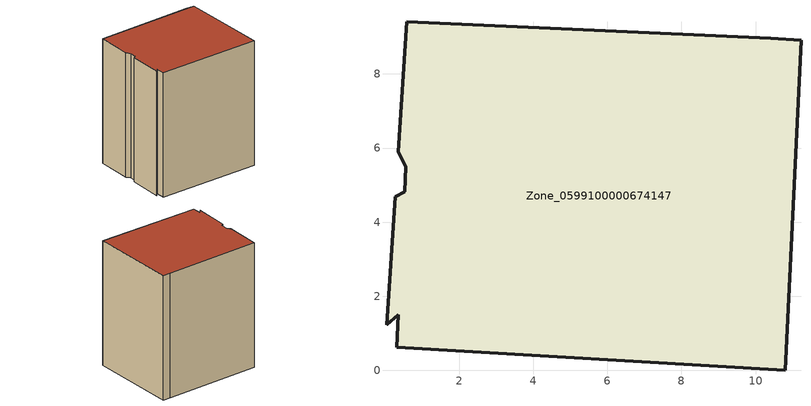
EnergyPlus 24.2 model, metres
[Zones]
Zone_0599100000674147
 floor ground (C_G): 0.53,4.82 0.56,5.5 0.35,5.9 0.58,9.41 10.41,8.96 11.22,8.91 10.8,0 0.32,0.62 0.36,1.51 0.04,1.23 0.27,4.68 z0
 wall outside (C_F): 10.8,0 11.22,8.91 10.41,8.96 0.58,9.41 0.35,5.9 0.56,5.5 0.53,4.82 0.27,4.68 0.04,1.23 0.36,1.51 0.32,0.62 10.8,0 z0:12.82
 roof outside (C_R): 0.56,5.5 0.53,4.82 0.27,4.68 0.04,1.23 0.36,1.51 0.32,0.62 10.8,0 11.22,8.91 10.41,8.96 0.58,9.41 0.35,5.9 z12.82
[BUILDING]
Pand.0599100000674147: North Axis=0; Terrain=City; Loads Convergence Tolerance Value=0.04; Temperature Convergence Tolerance Value=0.4; Solar Distribution=FullExterior; Maximum Number of Warmup Days=25; Minimum Number of Warmup Days=1
[Site:Location]
Rotterdam.The.Hague.AP_ZH_NLD Design_Conditions: Latitude=51.96; Longitude=4.45; Time Zone=1; Elevation=-4.5
[SITE:GROUNDTEMPERATURE:BUILDINGSURFACE]
18, 18, 18, 18, 18, 18, 18, 18, 18, 18, 18, 18
[MATERIAL] Thermal Absorptance=0.9; Solar Absorptance=0.7; Visible Absorptance=0.7
Name | Roughness | Thickness | Conductivity | Density | Specific Heat
G.TI.1946 | MediumSmooth | 0.15 | 1 | 540 | 1210
F.TI.1946 | Rough | 0.3 | 0.857143 | 1920 | 840
R.TI.1946 | MediumRough | 0.2 | 0.1 | 1500 | 1000
[CONSTRUCTION]
C_G: G.TI.1946
C_F: F.TI.1946
C_R: R.TI.1946
[ZONE]
Zone_0599100000674147: Type=1; Multiplier=1; Ceiling Height=Autocalculate; Volume=Autocalculate; Floor Area=autocalculate; Part of Total Floor Area=Yes
[ZONEINFILTRATION:DESIGNFLOWRATE]
Infil_Zone_0599100000674147: Zone or ZoneList or Space or SpaceList=Zone_0599100000674147; Schedule=AlwaysOn; Design Flow Rate Calculation Method=Flow/Area; Flow Rate per Floor Area=0.003; Constant Term Coefficient=1; Temperature Term Coefficient=0; Velocity Term Coefficient=0; Velocity Squared Term Coefficient=0
[HVACTEMPLATE:ZONE:IDEALLOADSAIRSYSTEM]
Zone_0599100000674147: Maximum Heating Supply Air Temperature=50; Minimum Cooling Supply Air Temperature=13; Maximum Heating Supply Air Humidity Ratio=0.0156; Minimum Cooling Supply Air Humidity Ratio=0.0077; Heating Limit=NoLimit; Cooling Limit=NoLimit; Dehumidification Control Type=ConstantSensibleHeatRatio; Cooling Sensible Heat Ratio=0.7; Dehumidification Setpoint=60; Humidification Control Type=None; Humidification Setpoint=30; Outdoor Air Method=None; Outdoor Air Flow Rate per Person=0.00944; Outdoor Air Flow Rate per Zone Floor Area=0; Outdoor Air Flow Rate per Zone=0; Demand Controlled Ventilation Type=None; Outdoor Air Economizer Type=NoEconomizer; Heat Recovery Type=None; Sensible Heat Recovery Effectiveness=0.7; Latent Heat Recovery Effectiveness=0.65
[ZONECONTROL:THERMOSTAT]
ThermostatControl_Zone_0599100000674147: Zone or ZoneList=Zone_0599100000674147; Control Type Schedule=DualSetpointControlType; Control 1=Thermostat_Zone_0599100000674147; Temperature Difference Between Cutout And Setpoint=0
[THERMOSTATSETPOINT:DUALSETPOINT]
Thermostat_Zone_0599100000674147: Heating Setpoint Temperature Schedule=HeatingSetpoint_Zone_0599100000674147; Cooling Setpoint Temperature Schedule=CoolingSetpoint_Zone_0599100000674147
[SCHEDULE:COMPACT]
HeatingSetpoint_Zone_0599100000674147: Through: 12/31, For: AllDays, Until: 24:00, 21
CoolingSetpoint_Zone_0599100000674147: Through: 12/31, For: AllDays, Until: 24:00, 24
DualSetpointControlType: Through: 12/31, For: AllDays, Until: 24:00, 4
AlwaysOn: Through: 12/31, For: AllDays, Until: 24:00, 1
